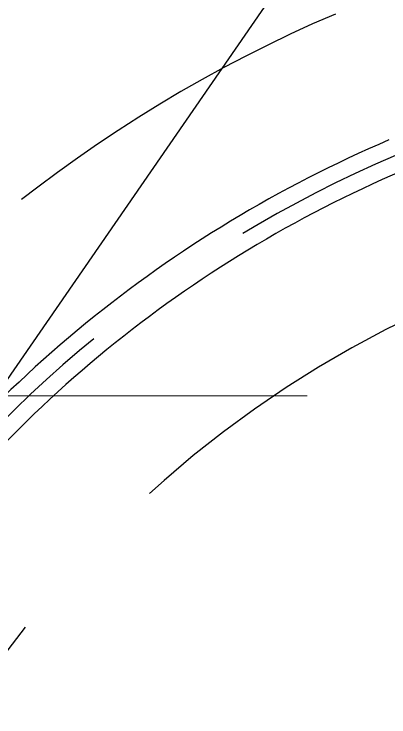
# Model space of a CAD drawing. Header units: inches. Extents: x 3312 to 5850, y 7905 to 11961.
# Drawn here: x 5662.75 to 5683.26, y 11243.89 to 11282.31 of the extents above; entities that cross this region are included whole.
import ezdxf

# ---------------------------------------------------------------- set-up
doc = ezdxf.new("R2010")
doc.units = ezdxf.units.IN
doc.header["$LTSCALE"] = 80
doc.header["$MEASUREMENT"] = 0
for name, pattern in [('CENTER2', [1.125, 0.75, -0.125, 0.125, -0.125]), ('DASHED2', [0.375, 0.25, -0.125]), ('HIDDEN', [0.375, 0.25, -0.125])]:
    doc.linetypes.add(name, pattern=pattern)
for name, color, linetype in [('ESMT', 7, 'DASHED2'), ('grid', 254, 'HIDDEN'), ('LOTLINE', 7, 'Continuous'), ('STORM', 250, 'Continuous'), ('STORM CL', 7, 'CENTER2')]:
    doc.layers.add(name, color=color, linetype=linetype)

msp = doc.modelspace()

# ---------------------------------------------------------------- linework, layer by layer
at = {"layer": 'ESMT'}
for radius, start, end in [(76.65, 113.09363, 145.33074), (59.85, 113.09332, 145.33071)]:
    msp.add_arc((5710.393, 11211.798), radius, start, end, dxfattribs=at)
at = {"layer": 'grid', "color": 252, "linetype": 'HIDDEN', "lineweight": 0}
msp.add_line((3378.789, 11261.438), (5783.295, 11261.438), dxfattribs=at)
at = {"layer": 'LOTLINE'}
msp.add_line((5685.702, 11296.081), (5596.124, 11166.565), dxfattribs=at)
at = {"layer": 'STORM', "color": 5}
for radius in [69.169, 67.331]:
    msp.add_arc((5710.393, 11211.798), radius, 113.09363, 145.33074, dxfattribs=at)
at = {"layer": 'STORM CL', "color": 5, "flags": 128}
msp.add_lwpolyline([(5730.182, 11294.432), (5683.623, 11274.579), (5683.623, 11274.579, 0.141596), (5654.26, 11250.621), (5654.261, 11250.621), (5605.736, 11180.463), (5605.736, 11180.463, 0.14613), (5593.639, 11143.324), (5591.796, 11068.636), (5591.795, 11068.636, -0.21192), (5568.095, 11018.597)], format="xyb", dxfattribs=at)

doc.saveas('drawing.dxf')
